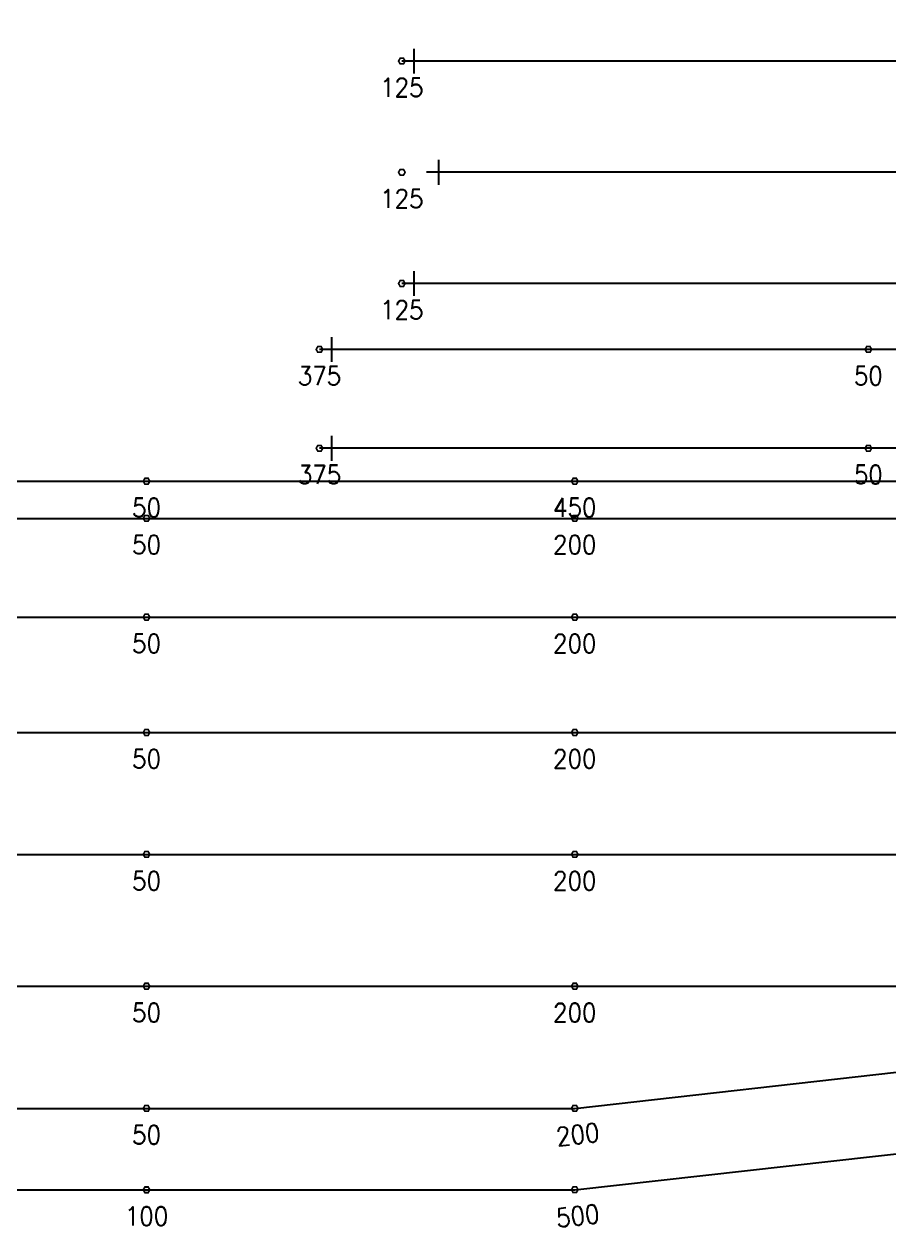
# Model space of a CAD drawing. Header units: millimetres. Extents: x 131629 to 589785, y -24154 to 45581.
# Drawn here: x 427563 to 438065, y 8698 to 23299 of the extents above; entities that cross this region are included whole.
import ezdxf
from ezdxf.enums import TextEntityAlignment as Align

# ---------------------------------------------------------------- set-up
doc = ezdxf.new("R2010")
doc.units = ezdxf.units.MM
doc.layers.get('0').update_dxf_attribs({"lineweight": 20})
doc.layers.add('ARES_TAG', color=3, linetype='Continuous')
doc.layers.add('NDC_S_TENDON', color=10, linetype='Continuous')
doc.layers.add('Current_plane_Column', color=7, linetype='Continuous', true_color=0x4b00ff)
for name, color, linetype, lineweight in [('NDC_S-TENDON', 6, 'Continuous', 35), ('NDC_S_ANNO', 7, 'Continuous', 20), ('NDC_S_SYMBOL', 1, 'Continuous', 15)]:
    doc.layers.add(name, color=color, linetype=linetype, lineweight=lineweight)
doc.styles.add('ARES_ROMANS_0.36', font='romans.shx', dxfattribs={"width": 0.36, "bigfont": 'vns.shx'})
doc.styles.get("Standard").update_dxf_attribs({"font": 'arial.ttf'})

# ---------------------------------------------------------------- blocks, each defined once
blk = doc.blocks.new('*U642')
at = {"layer": 'NDC_S_TENDON'}
blk.add_line((5123, 0), (56672, 0), dxfattribs=at)
at = {"layer": 'ARES_TAG', "style": 'ARES_ROMANS_0.36', "width": 0.36}
blk.add_attdef('S3', text='', height=375, dxfattribs=at).set_placement((-10456, 0), align=Align.MIDDLE_CENTER)
blk = doc.blocks.new('*U626')
at = {"layer": 'NDC_S_TENDON'}
blk.add_line((5123, 0), (56672, 0), dxfattribs=at)
at = {"layer": 'ARES_TAG', "style": 'ARES_ROMANS_0.36', "width": 0.36}
blk.add_attdef('S3', text='', height=375, dxfattribs=at).set_placement((-9538, 0), align=Align.MIDDLE_CENTER)
blk = doc.blocks.new('*U615')
at = {"layer": 'NDC_S_SYMBOL', "color": 3}
blk.add_line((-7068, 0), (-5568, 0), dxfattribs=at)
blk.add_circle((-7518, 0), 450, dxfattribs=at)
at = {"layer": 'NDC_S_TENDON'}
for p, q in [((7792, -150), (7792, 150)), ((-3388, 0), (-500, 0)), ((-500, 0), (5123, 0)), ((5123, 0), (6942, 0)), ((6942, 0), (7942, 0))]:
    blk.add_line(p, q, dxfattribs=at)
blk.add_lwpolyline([(-3908, 0), (-4388, 150), (-4388, -150), (-3908, 0), (-3388, 0)], dxfattribs=at)
at = {"layer": 'ARES_TAG', "style": 'ARES_ROMANS_0.36', "width": 0.36}
blk.add_attdef('S3', text='', height=375, dxfattribs=at).set_placement((-7518, 0), align=Align.MIDDLE_CENTER)
blk = doc.blocks.new('*U616')
at = {"layer": 'NDC_S_SYMBOL', "color": 3}
blk.add_line((-7068, 0), (-5568, 0), dxfattribs=at)
blk.add_circle((-7518, 0), 450, dxfattribs=at)
at = {"layer": 'NDC_S_TENDON'}
for p, q in [((7492, -150), (7492, 150)), ((-3388, 0), (-500, 0)), ((-500, 0), (5123, 0)), ((5123, 0), (6642, 0)), ((6642, 0), (7642, 0))]:
    blk.add_line(p, q, dxfattribs=at)
blk.add_lwpolyline([(-3908, 0), (-4388, 150), (-4388, -150), (-3908, 0), (-3388, 0)], dxfattribs=at)
at = {"layer": 'ARES_TAG', "style": 'ARES_ROMANS_0.36', "width": 0.36}
blk.add_attdef('S3', text='', height=375, dxfattribs=at).set_placement((-7518, 0), align=Align.MIDDLE_CENTER)
blk = doc.blocks.new('*U617')
at = {"layer": 'NDC_S_SYMBOL', "color": 3}
blk.add_line((-7068, 0), (-5568, 0), dxfattribs=at)
blk.add_circle((-7518, 0), 450, dxfattribs=at)
at = {"layer": 'NDC_S_TENDON'}
for p, q in [((8792, -150), (8792, 150)), ((-3388, 0), (-500, 0)), ((-500, 0), (5123, 0)), ((5123, 0), (7942, 0)), ((7942, 0), (8942, 0))]:
    blk.add_line(p, q, dxfattribs=at)
blk.add_lwpolyline([(-3908, 0), (-4388, 150), (-4388, -150), (-3908, 0), (-3388, 0)], dxfattribs=at)
at = {"layer": 'ARES_TAG', "style": 'ARES_ROMANS_0.36', "width": 0.36}
blk.add_attdef('S3', text='', height=375, dxfattribs=at).set_placement((-7518, 0), align=Align.MIDDLE_CENTER)
blk = doc.blocks.new('*U610')
at = {"layer": 'NDC_S_SYMBOL', "color": 3}
blk.add_line((-7068, 0), (-5568, 0), dxfattribs=at)
blk.add_circle((-7518, 0), 450, dxfattribs=at)
at = {"layer": 'NDC_S_TENDON'}
for p, q in [((7792, -150), (7792, 150)), ((-3388, 0), (-500, 0)), ((-500, 0), (5123, 0)), ((5123, 0), (6942, 0)), ((6942, 0), (7942, 0))]:
    blk.add_line(p, q, dxfattribs=at)
blk.add_lwpolyline([(-3908, 0), (-4388, 150), (-4388, -150), (-3908, 0), (-3388, 0)], dxfattribs=at)
at = {"layer": 'ARES_TAG', "style": 'ARES_ROMANS_0.36', "width": 0.36}
blk.add_attdef('S3', text='', height=375, dxfattribs=at).set_placement((-7518, 0), align=Align.MIDDLE_CENTER)
blk = doc.blocks.new('*U612')
at = {"layer": 'NDC_S_SYMBOL', "color": 3}
blk.add_line((-7068, 0), (-5568, 0), dxfattribs=at)
blk.add_circle((-7518, 0), 450, dxfattribs=at)
at = {"layer": 'NDC_S_TENDON'}
for p, q in [((8792, -150), (8792, 150)), ((-3388, 0), (-500, 0)), ((-500, 0), (5123, 0)), ((5123, 0), (7942, 0)), ((7942, 0), (8942, 0))]:
    blk.add_line(p, q, dxfattribs=at)
blk.add_lwpolyline([(-3908, 0), (-4388, 150), (-4388, -150), (-3908, 0), (-3388, 0)], dxfattribs=at)
at = {"layer": 'ARES_TAG', "style": 'ARES_ROMANS_0.36', "width": 0.36}
blk.add_attdef('S3', text='', height=375, dxfattribs=at).set_placement((-7518, 0), align=Align.MIDDLE_CENTER)
blk = doc.blocks.new('*U623')
at = {"layer": 'NDC_S_TENDON'}
blk.add_line((5123, 0), (56672, 0), dxfattribs=at)
at = {"layer": 'ARES_TAG', "style": 'ARES_ROMANS_0.36', "width": 0.36}
blk.add_attdef('S3', text='', height=375, dxfattribs=at).set_placement((-10719, 0), align=Align.MIDDLE_CENTER)
blk = doc.blocks.new('*U621')
at = {"layer": 'NDC_S_TENDON'}
for p, q in [((-16450, 0), (25150, 0)), ((25150, 0), (34386, -1037))]:
    blk.add_line(p, q, dxfattribs=at)
at = {"layer": 'ARES_TAG', "style": 'ARES_ROMANS_0.36', "width": 0.36}
blk.add_attdef('S3', text='', height=375, rotation=6.4084, dxfattribs=at).set_placement((-31810, -1725), align=Align.MIDDLE_CENTER)
blk = doc.blocks.new('*U622')
at = {"layer": 'NDC_S_TENDON'}
for p, q in [((-16450, 0), (25150, 0)), ((25150, 0), (34386, -1037))]:
    blk.add_line(p, q, dxfattribs=at)
at = {"layer": 'ARES_TAG', "style": 'ARES_ROMANS_0.36', "width": 0.36}
blk.add_attdef('S3', text='', height=375, rotation=5.4684, dxfattribs=at).set_placement((-31836, -1473), align=Align.MIDDLE_CENTER)
blk = doc.blocks.new('TDX')
at = {"layer": 'NDC_S-TENDON', "linetype": 'Continuous'}
for points, elevation in [([(49590, 13350, 20, 20, 0), (49570, 13385, 20, 20, 0), (49530, 13385, 20, 20, 0), (49510, 13350, 20, 20, 0), (49530, 13315, 20, 20, 0), (49570, 13315, 20, 20, 0)], 2875), ([(49590, 13350, 20, 20, 0), (49570, 13385, 20, 20, 0), (49530, 13385, 20, 20, 0), (49510, 13350, 20, 20, 0), (49530, 13315, 20, 20, 0), (49570, 13315, 20, 20, 0)], 2875), ([(49590, 13349, 20, 20, 0), (49570, 13383, 20, 20, 0), (49530, 13383, 20, 20, 0), (49510, 13349, 20, 20, 0), (49530, 13314, 20, 20, 0), (49570, 13314, 20, 20, 0)], 2300), ([(49590, 13349, 20, 20, 0), (49570, 13383, 20, 20, 0), (49530, 13383, 20, 20, 0), (49510, 13349, 20, 20, 0), (49530, 13314, 20, 20, 0), (49570, 13314, 20, 20, 0)], 2300), ([(49590, 12000, 20, 20, 0), (49570, 12035, 20, 20, 0), (49530, 12035, 20, 20, 0), (49510, 12000, 20, 20, 0), (49530, 11965, 20, 20, 0), (49570, 11965, 20, 20, 0)], 2875), ([(49590, 12000, 20, 20, 0), (49570, 12035, 20, 20, 0), (49530, 12035, 20, 20, 0), (49510, 12000, 20, 20, 0), (49530, 11965, 20, 20, 0), (49570, 11965, 20, 20, 0)], 2875), ([(49590, 11999, 20, 20, 0), (49570, 12034, 20, 20, 0), (49530, 12034, 20, 20, 0), (49510, 11999, 20, 20, 0), (49530, 11964, 20, 20, 0), (49570, 11964, 20, 20, 0)], 2300), ([(49590, 11999, 20, 20, 0), (49570, 12034, 20, 20, 0), (49530, 12034, 20, 20, 0), (49510, 11999, 20, 20, 0), (49530, 11964, 20, 20, 0), (49570, 11964, 20, 20, 0)], 2300), ([(49590, 10650, 20, 20, 0), (49570, 10685, 20, 20, 0), (49530, 10685, 20, 20, 0), (49510, 10650, 20, 20, 0), (49530, 10615, 20, 20, 0), (49570, 10615, 20, 20, 0)], 2875), ([(49590, 10650, 20, 20, 0), (49570, 10685, 20, 20, 0), (49530, 10685, 20, 20, 0), (49510, 10650, 20, 20, 0), (49530, 10615, 20, 20, 0), (49570, 10615, 20, 20, 0)], 2875), ([(49590, 10649, 20, 20, 0), (49570, 10684, 20, 20, 0), (49530, 10684, 20, 20, 0), (49510, 10649, 20, 20, 0), (49530, 10614, 20, 20, 0), (49570, 10614, 20, 20, 0)], 2300), ([(49590, 10649, 20, 20, 0), (49570, 10684, 20, 20, 0), (49530, 10684, 20, 20, 0), (49510, 10649, 20, 20, 0), (49530, 10614, 20, 20, 0), (49570, 10614, 20, 20, 0)], 2300), ([(48590, 9850, 20, 20, 0), (48570, 9885, 20, 20, 0), (48530, 9885, 20, 20, 0), (48510, 9850, 20, 20, 0), (48530, 9815, 20, 20, 0), (48570, 9815, 20, 20, 0)], 2875), ([(48590, 9850, 20, 20, 0), (48570, 9885, 20, 20, 0), (48530, 9885, 20, 20, 0), (48510, 9850, 20, 20, 0), (48530, 9815, 20, 20, 0), (48570, 9815, 20, 20, 0)], 2875), ([(48590, 9849, 20, 20, 0), (48570, 9884, 20, 20, 0), (48530, 9884, 20, 20, 0), (48510, 9849, 20, 20, 0), (48530, 9814, 20, 20, 0), (48570, 9814, 20, 20, 0)], 2300), ([(48590, 9849, 20, 20, 0), (48570, 9884, 20, 20, 0), (48530, 9884, 20, 20, 0), (48510, 9849, 20, 20, 0), (48530, 9814, 20, 20, 0), (48570, 9814, 20, 20, 0)], 2300), ([(55255, 9850, 20, 20, 0), (55235, 9885, 20, 20, 0), (55195, 9885, 20, 20, 0), (55175, 9850, 20, 20, 0), (55195, 9815, 20, 20, 0), (55235, 9815, 20, 20, 0)], 2550), ([(55255, 9850, 20, 20, 0), (55235, 9885, 20, 20, 0), (55195, 9885, 20, 20, 0), (55175, 9850, 20, 20, 0), (55195, 9815, 20, 20, 0), (55235, 9815, 20, 20, 0)], 2550), ([(55255, 9849, 20, 20, 0), (55235, 9884, 20, 20, 0), (55195, 9884, 20, 20, 0), (55175, 9849, 20, 20, 0), (55195, 9814, 20, 20, 0), (55235, 9814, 20, 20, 0)], 1975), ([(55255, 9849, 20, 20, 0), (55235, 9884, 20, 20, 0), (55195, 9884, 20, 20, 0), (55175, 9849, 20, 20, 0), (55195, 9814, 20, 20, 0), (55235, 9814, 20, 20, 0)], 1975), ([(48590, 8650, 20, 20, 0), (48570, 8685, 20, 20, 0), (48530, 8685, 20, 20, 0), (48510, 8650, 20, 20, 0), (48530, 8615, 20, 20, 0), (48570, 8615, 20, 20, 0)], 2875), ([(48590, 8650, 20, 20, 0), (48570, 8685, 20, 20, 0), (48530, 8685, 20, 20, 0), (48510, 8650, 20, 20, 0), (48530, 8615, 20, 20, 0), (48570, 8615, 20, 20, 0)], 2875), ([(48590, 8649, 20, 20, 0), (48570, 8684, 20, 20, 0), (48530, 8684, 20, 20, 0), (48510, 8649, 20, 20, 0), (48530, 8614, 20, 20, 0), (48570, 8614, 20, 20, 0)], 2300), ([(48590, 8649, 20, 20, 0), (48570, 8684, 20, 20, 0), (48530, 8684, 20, 20, 0), (48510, 8649, 20, 20, 0), (48530, 8614, 20, 20, 0), (48570, 8614, 20, 20, 0)], 2300), ([(55255, 8650, 20, 20, 0), (55235, 8685, 20, 20, 0), (55195, 8685, 20, 20, 0), (55175, 8650, 20, 20, 0), (55195, 8615, 20, 20, 0), (55235, 8615, 20, 20, 0)], 2550), ([(55255, 8650, 20, 20, 0), (55235, 8685, 20, 20, 0), (55195, 8685, 20, 20, 0), (55175, 8650, 20, 20, 0), (55195, 8615, 20, 20, 0), (55235, 8615, 20, 20, 0)], 2550), ([(55255, 8649, 20, 20, 0), (55235, 8684, 20, 20, 0), (55195, 8684, 20, 20, 0), (55175, 8649, 20, 20, 0), (55195, 8614, 20, 20, 0), (55235, 8614, 20, 20, 0)], 1975), ([(55255, 8649, 20, 20, 0), (55235, 8684, 20, 20, 0), (55195, 8684, 20, 20, 0), (55175, 8649, 20, 20, 0), (55195, 8614, 20, 20, 0), (55235, 8614, 20, 20, 0)], 1975), ([(46490, 8250, 20, 20, 0), (46470, 8285, 20, 20, 0), (46430, 8285, 20, 20, 0), (46410, 8250, 20, 20, 0), (46430, 8215, 20, 20, 0), (46470, 8215, 20, 20, 0)], 2550), ([(46490, 8250, 20, 20, 0), (46470, 8285, 20, 20, 0), (46430, 8285, 20, 20, 0), (46410, 8250, 20, 20, 0), (46430, 8215, 20, 20, 0), (46470, 8215, 20, 20, 0)], 2550), ([(46490, 8249, 20, 20, 0), (46470, 8284, 20, 20, 0), (46430, 8284, 20, 20, 0), (46410, 8249, 20, 20, 0), (46430, 8214, 20, 20, 0), (46470, 8214, 20, 20, 0)], 1975), ([(46490, 8249, 20, 20, 0), (46470, 8284, 20, 20, 0), (46430, 8284, 20, 20, 0), (46410, 8249, 20, 20, 0), (46430, 8214, 20, 20, 0), (46470, 8214, 20, 20, 0)], 1975), ([(51690, 8250, 20, 20, 0), (51670, 8285, 20, 20, 0), (51630, 8285, 20, 20, 0), (51610, 8250, 20, 20, 0), (51630, 8215, 20, 20, 0), (51670, 8215, 20, 20, 0)], 2950), ([(51690, 8250, 20, 20, 0), (51670, 8285, 20, 20, 0), (51630, 8285, 20, 20, 0), (51610, 8250, 20, 20, 0), (51630, 8215, 20, 20, 0), (51670, 8215, 20, 20, 0)], 2950), ([(51690, 8250, 20, 20, 0), (51670, 8285, 20, 20, 0), (51630, 8285, 20, 20, 0), (51610, 8250, 20, 20, 0), (51630, 8215, 20, 20, 0), (51670, 8215, 20, 20, 0)], 2950), ([(51690, 8250, 20, 20, 0), (51670, 8285, 20, 20, 0), (51630, 8285, 20, 20, 0), (51610, 8250, 20, 20, 0), (51630, 8215, 20, 20, 0), (51670, 8215, 20, 20, 0)], 2950), ([(51690, 8249, 20, 20, 0), (51670, 8284, 20, 20, 0), (51630, 8284, 20, 20, 0), (51610, 8249, 20, 20, 0), (51630, 8214, 20, 20, 0), (51670, 8214, 20, 20, 0)], 2375), ([(51690, 8249, 20, 20, 0), (51670, 8284, 20, 20, 0), (51630, 8284, 20, 20, 0), (51610, 8249, 20, 20, 0), (51630, 8214, 20, 20, 0), (51670, 8214, 20, 20, 0)], 2375), ([(51690, 8249, 20, 20, 0), (51670, 8284, 20, 20, 0), (51630, 8284, 20, 20, 0), (51610, 8249, 20, 20, 0), (51630, 8214, 20, 20, 0), (51670, 8214, 20, 20, 0)], 2375), ([(51690, 8249, 20, 20, 0), (51670, 8284, 20, 20, 0), (51630, 8284, 20, 20, 0), (51610, 8249, 20, 20, 0), (51630, 8214, 20, 20, 0), (51670, 8214, 20, 20, 0)], 2375), ([(46490, 7800, 20, 20, 0), (46470, 7834, 20, 20, 0), (46430, 7834, 20, 20, 0), (46410, 7800, 20, 20, 0), (46430, 7765, 20, 20, 0), (46470, 7765, 20, 20, 0)], 2800), ([(46490, 7800, 20, 20, 0), (46470, 7834, 20, 20, 0), (46430, 7834, 20, 20, 0), (46410, 7800, 20, 20, 0), (46430, 7765, 20, 20, 0), (46470, 7765, 20, 20, 0)], 2800), ([(46490, 7799, 20, 20, 0), (46470, 7833, 20, 20, 0), (46430, 7833, 20, 20, 0), (46410, 7799, 20, 20, 0), (46430, 7764, 20, 20, 0), (46470, 7764, 20, 20, 0)], 2225), ([(46490, 7799, 20, 20, 0), (46470, 7833, 20, 20, 0), (46430, 7833, 20, 20, 0), (46410, 7799, 20, 20, 0), (46430, 7764, 20, 20, 0), (46470, 7764, 20, 20, 0)], 2225), ([(51690, 7800, 20, 20, 0), (51670, 7834, 20, 20, 0), (51630, 7834, 20, 20, 0), (51610, 7800, 20, 20, 0), (51630, 7765, 20, 20, 0), (51670, 7765, 20, 20, 0)], 2950), ([(51690, 7800, 20, 20, 0), (51670, 7834, 20, 20, 0), (51630, 7834, 20, 20, 0), (51610, 7800, 20, 20, 0), (51630, 7765, 20, 20, 0), (51670, 7765, 20, 20, 0)], 2950), ([(51690, 7800, 20, 20, 0), (51670, 7834, 20, 20, 0), (51630, 7834, 20, 20, 0), (51610, 7800, 20, 20, 0), (51630, 7765, 20, 20, 0), (51670, 7765, 20, 20, 0)], 2950), ([(51690, 7800, 20, 20, 0), (51670, 7834, 20, 20, 0), (51630, 7834, 20, 20, 0), (51610, 7800, 20, 20, 0), (51630, 7765, 20, 20, 0), (51670, 7765, 20, 20, 0)], 2950), ([(51690, 7799, 20, 20, 0), (51670, 7833, 20, 20, 0), (51630, 7833, 20, 20, 0), (51610, 7799, 20, 20, 0), (51630, 7764, 20, 20, 0), (51670, 7764, 20, 20, 0)], 2375), ([(51690, 7799, 20, 20, 0), (51670, 7833, 20, 20, 0), (51630, 7833, 20, 20, 0), (51610, 7799, 20, 20, 0), (51630, 7764, 20, 20, 0), (51670, 7764, 20, 20, 0)], 2375), ([(51690, 7799, 20, 20, 0), (51670, 7833, 20, 20, 0), (51630, 7833, 20, 20, 0), (51610, 7799, 20, 20, 0), (51630, 7764, 20, 20, 0), (51670, 7764, 20, 20, 0)], 2375), ([(51690, 7799, 20, 20, 0), (51670, 7833, 20, 20, 0), (51630, 7833, 20, 20, 0), (51610, 7799, 20, 20, 0), (51630, 7764, 20, 20, 0), (51670, 7764, 20, 20, 0)], 2375), ([(46490, 6600, 20, 20, 0), (46470, 6635, 20, 20, 0), (46430, 6635, 20, 20, 0), (46410, 6600, 20, 20, 0), (46430, 6565, 20, 20, 0), (46470, 6565, 20, 20, 0)], 2800), ([(46490, 6600, 20, 20, 0), (46470, 6635, 20, 20, 0), (46430, 6635, 20, 20, 0), (46410, 6600, 20, 20, 0), (46430, 6565, 20, 20, 0), (46470, 6565, 20, 20, 0)], 2800), ([(46490, 6599, 20, 20, 0), (46470, 6634, 20, 20, 0), (46430, 6634, 20, 20, 0), (46410, 6599, 20, 20, 0), (46430, 6564, 20, 20, 0), (46470, 6564, 20, 20, 0)], 2225), ([(46490, 6599, 20, 20, 0), (46470, 6634, 20, 20, 0), (46430, 6634, 20, 20, 0), (46410, 6599, 20, 20, 0), (46430, 6564, 20, 20, 0), (46470, 6564, 20, 20, 0)], 2225), ([(51690, 6600, 20, 20, 0), (51670, 6635, 20, 20, 0), (51630, 6635, 20, 20, 0), (51610, 6600, 20, 20, 0), (51630, 6565, 20, 20, 0), (51670, 6565, 20, 20, 0)], 2950), ([(51690, 6600, 20, 20, 0), (51670, 6635, 20, 20, 0), (51630, 6635, 20, 20, 0), (51610, 6600, 20, 20, 0), (51630, 6565, 20, 20, 0), (51670, 6565, 20, 20, 0)], 2950), ([(51690, 6600, 20, 20, 0), (51670, 6635, 20, 20, 0), (51630, 6635, 20, 20, 0), (51610, 6600, 20, 20, 0), (51630, 6565, 20, 20, 0), (51670, 6565, 20, 20, 0)], 2950), ([(51690, 6600, 20, 20, 0), (51670, 6635, 20, 20, 0), (51630, 6635, 20, 20, 0), (51610, 6600, 20, 20, 0), (51630, 6565, 20, 20, 0), (51670, 6565, 20, 20, 0)], 2950), ([(51690, 6599, 20, 20, 0), (51670, 6634, 20, 20, 0), (51630, 6634, 20, 20, 0), (51610, 6599, 20, 20, 0), (51630, 6564, 20, 20, 0), (51670, 6564, 20, 20, 0)], 2375), ([(51690, 6599, 20, 20, 0), (51670, 6634, 20, 20, 0), (51630, 6634, 20, 20, 0), (51610, 6599, 20, 20, 0), (51630, 6564, 20, 20, 0), (51670, 6564, 20, 20, 0)], 2375), ([(51690, 6599, 20, 20, 0), (51670, 6634, 20, 20, 0), (51630, 6634, 20, 20, 0), (51610, 6599, 20, 20, 0), (51630, 6564, 20, 20, 0), (51670, 6564, 20, 20, 0)], 2375), ([(51690, 6599, 20, 20, 0), (51670, 6634, 20, 20, 0), (51630, 6634, 20, 20, 0), (51610, 6599, 20, 20, 0), (51630, 6564, 20, 20, 0), (51670, 6564, 20, 20, 0)], 2375), ([(46490, 5200, 20, 20, 0), (46470, 5235, 20, 20, 0), (46430, 5235, 20, 20, 0), (46410, 5200, 20, 20, 0), (46430, 5165, 20, 20, 0), (46470, 5165, 20, 20, 0)], 2800), ([(46490, 5200, 20, 20, 0), (46470, 5235, 20, 20, 0), (46430, 5235, 20, 20, 0), (46410, 5200, 20, 20, 0), (46430, 5165, 20, 20, 0), (46470, 5165, 20, 20, 0)], 2800), ([(46490, 5199, 20, 20, 0), (46470, 5234, 20, 20, 0), (46430, 5234, 20, 20, 0), (46410, 5199, 20, 20, 0), (46430, 5164, 20, 20, 0), (46470, 5164, 20, 20, 0)], 2225), ([(46490, 5199, 20, 20, 0), (46470, 5234, 20, 20, 0), (46430, 5234, 20, 20, 0), (46410, 5199, 20, 20, 0), (46430, 5164, 20, 20, 0), (46470, 5164, 20, 20, 0)], 2225), ([(51690, 5200, 20, 20, 0), (51670, 5235, 20, 20, 0), (51630, 5235, 20, 20, 0), (51610, 5200, 20, 20, 0), (51630, 5165, 20, 20, 0), (51670, 5165, 20, 20, 0)], 2950), ([(51690, 5200, 20, 20, 0), (51670, 5235, 20, 20, 0), (51630, 5235, 20, 20, 0), (51610, 5200, 20, 20, 0), (51630, 5165, 20, 20, 0), (51670, 5165, 20, 20, 0)], 2950), ([(51690, 5200, 20, 20, 0), (51670, 5235, 20, 20, 0), (51630, 5235, 20, 20, 0), (51610, 5200, 20, 20, 0), (51630, 5165, 20, 20, 0), (51670, 5165, 20, 20, 0)], 2950), ([(51690, 5200, 20, 20, 0), (51670, 5235, 20, 20, 0), (51630, 5235, 20, 20, 0), (51610, 5200, 20, 20, 0), (51630, 5165, 20, 20, 0), (51670, 5165, 20, 20, 0)], 2950), ([(51690, 5199, 20, 20, 0), (51670, 5234, 20, 20, 0), (51630, 5234, 20, 20, 0), (51610, 5199, 20, 20, 0), (51630, 5164, 20, 20, 0), (51670, 5164, 20, 20, 0)], 2375), ([(51690, 5199, 20, 20, 0), (51670, 5234, 20, 20, 0), (51630, 5234, 20, 20, 0), (51610, 5199, 20, 20, 0), (51630, 5164, 20, 20, 0), (51670, 5164, 20, 20, 0)], 2375), ([(51690, 5199, 20, 20, 0), (51670, 5234, 20, 20, 0), (51630, 5234, 20, 20, 0), (51610, 5199, 20, 20, 0), (51630, 5164, 20, 20, 0), (51670, 5164, 20, 20, 0)], 2375), ([(51690, 5199, 20, 20, 0), (51670, 5234, 20, 20, 0), (51630, 5234, 20, 20, 0), (51610, 5199, 20, 20, 0), (51630, 5164, 20, 20, 0), (51670, 5164, 20, 20, 0)], 2375), ([(46490, 3720, 20, 20, 0), (46470, 3755, 20, 20, 0), (46430, 3755, 20, 20, 0), (46410, 3720, 20, 20, 0), (46430, 3685, 20, 20, 0), (46470, 3685, 20, 20, 0)], 2800), ([(46490, 3720, 20, 20, 0), (46470, 3755, 20, 20, 0), (46430, 3755, 20, 20, 0), (46410, 3720, 20, 20, 0), (46430, 3685, 20, 20, 0), (46470, 3685, 20, 20, 0)], 2800), ([(46490, 3719, 20, 20, 0), (46470, 3754, 20, 20, 0), (46430, 3754, 20, 20, 0), (46410, 3719, 20, 20, 0), (46430, 3684, 20, 20, 0), (46470, 3684, 20, 20, 0)], 2225), ([(46490, 3719, 20, 20, 0), (46470, 3754, 20, 20, 0), (46430, 3754, 20, 20, 0), (46410, 3719, 20, 20, 0), (46430, 3684, 20, 20, 0), (46470, 3684, 20, 20, 0)], 2225), ([(51690, 3720, 20, 20, 0), (51670, 3755, 20, 20, 0), (51630, 3755, 20, 20, 0), (51610, 3720, 20, 20, 0), (51630, 3685, 20, 20, 0), (51670, 3685, 20, 20, 0)], 2950), ([(51690, 3720, 20, 20, 0), (51670, 3755, 20, 20, 0), (51630, 3755, 20, 20, 0), (51610, 3720, 20, 20, 0), (51630, 3685, 20, 20, 0), (51670, 3685, 20, 20, 0)], 2950), ([(51690, 3720, 20, 20, 0), (51670, 3755, 20, 20, 0), (51630, 3755, 20, 20, 0), (51610, 3720, 20, 20, 0), (51630, 3685, 20, 20, 0), (51670, 3685, 20, 20, 0)], 2950), ([(51690, 3720, 20, 20, 0), (51670, 3755, 20, 20, 0), (51630, 3755, 20, 20, 0), (51610, 3720, 20, 20, 0), (51630, 3685, 20, 20, 0), (51670, 3685, 20, 20, 0)], 2950), ([(51690, 3719, 20, 20, 0), (51670, 3754, 20, 20, 0), (51630, 3754, 20, 20, 0), (51610, 3719, 20, 20, 0), (51630, 3684, 20, 20, 0), (51670, 3684, 20, 20, 0)], 2375), ([(51690, 3719, 20, 20, 0), (51670, 3754, 20, 20, 0), (51630, 3754, 20, 20, 0), (51610, 3719, 20, 20, 0), (51630, 3684, 20, 20, 0), (51670, 3684, 20, 20, 0)], 2375), ([(51690, 3719, 20, 20, 0), (51670, 3754, 20, 20, 0), (51630, 3754, 20, 20, 0), (51610, 3719, 20, 20, 0), (51630, 3684, 20, 20, 0), (51670, 3684, 20, 20, 0)], 2375), ([(51690, 3719, 20, 20, 0), (51670, 3754, 20, 20, 0), (51630, 3754, 20, 20, 0), (51610, 3719, 20, 20, 0), (51630, 3684, 20, 20, 0), (51670, 3684, 20, 20, 0)], 2375), ([(46490, 2120, 20, 20, 0), (46470, 2155, 20, 20, 0), (46430, 2155, 20, 20, 0), (46410, 2120, 20, 20, 0), (46430, 2085, 20, 20, 0), (46470, 2085, 20, 20, 0)], 2800), ([(46490, 2120, 20, 20, 0), (46470, 2155, 20, 20, 0), (46430, 2155, 20, 20, 0), (46410, 2120, 20, 20, 0), (46430, 2085, 20, 20, 0), (46470, 2085, 20, 20, 0)], 2800), ([(46490, 2119, 20, 20, 0), (46470, 2154, 20, 20, 0), (46430, 2154, 20, 20, 0), (46410, 2119, 20, 20, 0), (46430, 2084, 20, 20, 0), (46470, 2084, 20, 20, 0)], 2225), ([(46490, 2119, 20, 20, 0), (46470, 2154, 20, 20, 0), (46430, 2154, 20, 20, 0), (46410, 2119, 20, 20, 0), (46430, 2084, 20, 20, 0), (46470, 2084, 20, 20, 0)], 2225), ([(51690, 2120, 20, 20, 0), (51670, 2155, 20, 20, 0), (51630, 2155, 20, 20, 0), (51610, 2120, 20, 20, 0), (51630, 2085, 20, 20, 0), (51670, 2085, 20, 20, 0)], 2950), ([(51690, 2120, 20, 20, 0), (51670, 2155, 20, 20, 0), (51630, 2155, 20, 20, 0), (51610, 2120, 20, 20, 0), (51630, 2085, 20, 20, 0), (51670, 2085, 20, 20, 0)], 2950), ([(51690, 2120, 20, 20, 0), (51670, 2155, 20, 20, 0), (51630, 2155, 20, 20, 0), (51610, 2120, 20, 20, 0), (51630, 2085, 20, 20, 0), (51670, 2085, 20, 20, 0)], 2950), ([(51690, 2120, 20, 20, 0), (51670, 2155, 20, 20, 0), (51630, 2155, 20, 20, 0), (51610, 2120, 20, 20, 0), (51630, 2085, 20, 20, 0), (51670, 2085, 20, 20, 0)], 2950), ([(51690, 2119, 20, 20, 0), (51670, 2154, 20, 20, 0), (51630, 2154, 20, 20, 0), (51610, 2119, 20, 20, 0), (51630, 2084, 20, 20, 0), (51670, 2084, 20, 20, 0)], 2375), ([(51690, 2119, 20, 20, 0), (51670, 2154, 20, 20, 0), (51630, 2154, 20, 20, 0), (51610, 2119, 20, 20, 0), (51630, 2084, 20, 20, 0), (51670, 2084, 20, 20, 0)], 2375), ([(51690, 2119, 20, 20, 0), (51670, 2154, 20, 20, 0), (51630, 2154, 20, 20, 0), (51610, 2119, 20, 20, 0), (51630, 2084, 20, 20, 0), (51670, 2084, 20, 20, 0)], 2375), ([(51690, 2119, 20, 20, 0), (51670, 2154, 20, 20, 0), (51630, 2154, 20, 20, 0), (51610, 2119, 20, 20, 0), (51630, 2084, 20, 20, 0), (51670, 2084, 20, 20, 0)], 2375), ([(46490, 637, 20, 20, 0), (46470, 671, 20, 20, 0), (46430, 671, 20, 20, 0), (46410, 637, 20, 20, 0), (46430, 602, 20, 20, 0), (46470, 602, 20, 20, 0)], 2800), ([(46490, 637, 20, 20, 0), (46470, 671, 20, 20, 0), (46430, 671, 20, 20, 0), (46410, 637, 20, 20, 0), (46430, 602, 20, 20, 0), (46470, 602, 20, 20, 0)], 2800), ([(46490, 635, 20, 20, 0), (46470, 670, 20, 20, 0), (46430, 670, 20, 20, 0), (46410, 635, 20, 20, 0), (46430, 601, 20, 20, 0), (46470, 601, 20, 20, 0)], 2225), ([(46490, 635, 20, 20, 0), (46470, 670, 20, 20, 0), (46430, 670, 20, 20, 0), (46410, 635, 20, 20, 0), (46430, 601, 20, 20, 0), (46470, 601, 20, 20, 0)], 2225), ([(51690, 638, 20, 20, 0), (51670, 673, 20, 20, 0), (51630, 673, 20, 20, 0), (51610, 638, 20, 20, 0), (51630, 603, 20, 20, 0), (51670, 603, 20, 20, 0)], 2950), ([(51690, 638, 20, 20, 0), (51670, 673, 20, 20, 0), (51630, 673, 20, 20, 0), (51610, 638, 20, 20, 0), (51630, 603, 20, 20, 0), (51670, 603, 20, 20, 0)], 2950), ([(51690, 638, 20, 20, 0), (51670, 673, 20, 20, 0), (51630, 673, 20, 20, 0), (51610, 638, 20, 20, 0), (51630, 603, 20, 20, 0), (51670, 603, 20, 20, 0)], 2950), ([(51690, 638, 20, 20, 0), (51670, 673, 20, 20, 0), (51630, 673, 20, 20, 0), (51610, 638, 20, 20, 0), (51630, 603, 20, 20, 0), (51670, 603, 20, 20, 0)], 2950), ([(51690, 637, 20, 20, 0), (51670, 672, 20, 20, 0), (51630, 672, 20, 20, 0), (51610, 637, 20, 20, 0), (51630, 602, 20, 20, 0), (51670, 602, 20, 20, 0)], 2375), ([(51690, 637, 20, 20, 0), (51670, 672, 20, 20, 0), (51630, 672, 20, 20, 0), (51610, 637, 20, 20, 0), (51630, 602, 20, 20, 0), (51670, 602, 20, 20, 0)], 2375), ([(51690, 637, 20, 20, 0), (51670, 672, 20, 20, 0), (51630, 672, 20, 20, 0), (51610, 637, 20, 20, 0), (51630, 602, 20, 20, 0), (51670, 602, 20, 20, 0)], 2375), ([(51690, 637, 20, 20, 0), (51670, 672, 20, 20, 0), (51630, 672, 20, 20, 0), (51610, 637, 20, 20, 0), (51630, 602, 20, 20, 0), (51670, 602, 20, 20, 0)], 2375), ([(46490, -351, 20, 20, 0), (46470, -317, 20, 20, 0), (46430, -317, 20, 20, 0), (46410, -351, 20, 20, 0), (46430, -386, 20, 20, 0), (46470, -386, 20, 20, 0)], 2500), ([(46490, -351, 20, 20, 0), (46470, -317, 20, 20, 0), (46430, -317, 20, 20, 0), (46410, -351, 20, 20, 0), (46430, -386, 20, 20, 0), (46470, -386, 20, 20, 0)], 2500), ([(46490, -353, 20, 20, 0), (46470, -318, 20, 20, 0), (46430, -318, 20, 20, 0), (46410, -353, 20, 20, 0), (46430, -387, 20, 20, 0), (46470, -387, 20, 20, 0)], 1925), ([(46490, -353, 20, 20, 0), (46470, -318, 20, 20, 0), (46430, -318, 20, 20, 0), (46410, -353, 20, 20, 0), (46430, -387, 20, 20, 0), (46470, -387, 20, 20, 0)], 1925), ([(51690, -350, 20, 20, 0), (51670, -315, 20, 20, 0), (51630, -315, 20, 20, 0), (51610, -350, 20, 20, 0), (51630, -385, 20, 20, 0), (51670, -385, 20, 20, 0)], 2900), ([(51690, -350, 20, 20, 0), (51670, -315, 20, 20, 0), (51630, -315, 20, 20, 0), (51610, -350, 20, 20, 0), (51630, -385, 20, 20, 0), (51670, -385, 20, 20, 0)], 2900), ([(51690, -350, 20, 20, 0), (51670, -315, 20, 20, 0), (51630, -315, 20, 20, 0), (51610, -350, 20, 20, 0), (51630, -385, 20, 20, 0), (51670, -385, 20, 20, 0)], 2900), ([(51690, -350, 20, 20, 0), (51670, -315, 20, 20, 0), (51630, -315, 20, 20, 0), (51610, -350, 20, 20, 0), (51630, -385, 20, 20, 0), (51670, -385, 20, 20, 0)], 2900), ([(51690, -351, 20, 20, 0), (51670, -316, 20, 20, 0), (51630, -316, 20, 20, 0), (51610, -351, 20, 20, 0), (51630, -386, 20, 20, 0), (51670, -386, 20, 20, 0)], 2325), ([(51690, -351, 20, 20, 0), (51670, -316, 20, 20, 0), (51630, -316, 20, 20, 0), (51610, -351, 20, 20, 0), (51630, -386, 20, 20, 0), (51670, -386, 20, 20, 0)], 2325), ([(51690, -351, 20, 20, 0), (51670, -316, 20, 20, 0), (51630, -316, 20, 20, 0), (51610, -351, 20, 20, 0), (51630, -386, 20, 20, 0), (51670, -386, 20, 20, 0)], 2325), ([(51690, -351, 20, 20, 0), (51670, -316, 20, 20, 0), (51630, -316, 20, 20, 0), (51610, -351, 20, 20, 0), (51630, -386, 20, 20, 0), (51670, -386, 20, 20, 0)], 2325)]:
    blk.add_lwpolyline(points, format="xyseb", close=True, dxfattribs=dict(at, elevation=elevation))
ref = blk.add_blockref('*U615', (57492, 13349, 2300), dxfattribs=dict(xscale=-1))
ref.add_attrib('S3', 'S2-33', dxfattribs={"layer": 'ARES_TAG', "height": 375, "style": 'ARES_ROMANS_0.36', "width": 0.36}).set_placement((65010, 13349, 2300), align=Align.MIDDLE_CENTER)
ref = blk.add_blockref('*U616', (57492, 11999, 2300), dxfattribs=dict(xscale=-1))
ref.add_attrib('S3', 'S2-32', dxfattribs={"layer": 'ARES_TAG', "height": 375, "style": 'ARES_ROMANS_0.36', "width": 0.36}).set_placement((65010, 11999, 2300), align=Align.MIDDLE_CENTER)
ref = blk.add_blockref('*U610', (57492, 10649, 2300), dxfattribs=dict(xscale=-1))
ref.add_attrib('S3', 'S2-30', dxfattribs={"layer": 'ARES_TAG', "height": 375, "style": 'ARES_ROMANS_0.36', "width": 0.36}).set_placement((65010, 10649, 2300), align=Align.MIDDLE_CENTER)
ref = blk.add_blockref('*U612', (57492, 9849, -575), dxfattribs=dict(xscale=-1))
ref.add_attrib('S3', 'S2-28', dxfattribs={"layer": 'ARES_TAG', "height": 375, "style": 'ARES_ROMANS_0.36', "width": 0.36}).set_placement((65010, 9849, -575), align=Align.MIDDLE_CENTER)
ref = blk.add_blockref('*U617', (57492, 8649, -575), dxfattribs=dict(xscale=-1))
ref.add_attrib('S3', 'S2-29', dxfattribs={"layer": 'ARES_TAG', "height": 375, "style": 'ARES_ROMANS_0.36', "width": 0.36}).set_placement((65010, 8649, -575), align=Align.MIDDLE_CENTER)
for name, p in [('*U642', (4226, 8249, 2098)), ('*U626', (4209, 7799, 2228)), ('*U626', (4209, 6599, 2228)), ('*U626', (4209, 5199, 2228)), ('*U626', (4209, 3719, 2228)), ('*U623', (4209, 2119, 2228))]:
    blk.add_blockref(name, p)
at = {"xscale": -1, "rotation": 180}
for name, p in [('*U622', (26500, 637, 2124)), ('*U621', (26500, -354, 1933))]:
    blk.add_blockref(name, p, dxfattribs=at)
at = {"layer": 'NDC_S_ANNO', "linetype": 'Continuous', "char_height": 225, "attachment_point": 5, "line_spacing_factor": 0.75}
for s, insert in [('\\FSTANDARD.shx;125', (49550, 13030, 2875)), ('\\FSTANDARD.shx;125', (49550, 13029, 2300)), ('\\FSTANDARD.shx;125', (49550, 11680, 2875)), ('\\FSTANDARD.shx;125', (49550, 11679, 2300)), ('\\FSTANDARD.shx;125', (49550, 10330, 2875)), ('\\FSTANDARD.shx;125', (49550, 10329, 2300)), ('\\FSTANDARD.shx;375', (48550, 9530, 2875)), ('\\FSTANDARD.shx;375', (48550, 9529, 2300)), ('\\FSTANDARD.shx;50', (55215, 9530, 2550)), ('\\FSTANDARD.shx;50', (55215, 9529, 1975)), ('\\FSTANDARD.shx;375', (48550, 8330, 2875)), ('\\FSTANDARD.shx;375', (48550, 8329, 2300)), ('\\FSTANDARD.shx;50', (55215, 8330, 2550)), ('\\FSTANDARD.shx;50', (55215, 8329, 1975)), ('\\FSTANDARD.shx;50', (46450, 7930, 2550)), ('\\FSTANDARD.shx;50', (46450, 7929, 1975)), ('\\FSTANDARD.shx;450', (51650, 7930, 2950)), ('\\FSTANDARD.shx;450', (51650, 7929, 2375)), ('\\FSTANDARD.shx;50', (46450, 7480, 2800)), ('\\FSTANDARD.shx;50', (46450, 7479, 2225)), ('\\FSTANDARD.shx;200', (51650, 7480, 2950)), ('\\FSTANDARD.shx;200', (51650, 7479, 2375)), ('\\FSTANDARD.shx;50', (46450, 6280, 2800)), ('\\FSTANDARD.shx;50', (46450, 6279, 2225)), ('\\FSTANDARD.shx;200', (51650, 6280, 2950)), ('\\FSTANDARD.shx;200', (51650, 6279, 2375)), ('\\FSTANDARD.shx;50', (46450, 4880, 2800)), ('\\FSTANDARD.shx;50', (46450, 4879, 2225)), ('\\FSTANDARD.shx;200', (51650, 4880, 2950)), ('\\FSTANDARD.shx;200', (51650, 4879, 2375)), ('\\FSTANDARD.shx;50', (46450, 3400, 2800)), ('\\FSTANDARD.shx;50', (46450, 3399, 2225)), ('\\FSTANDARD.shx;200', (51650, 3400, 2950)), ('\\FSTANDARD.shx;200', (51650, 3399, 2375)), ('\\FSTANDARD.shx;50', (46450, 1800, 2800)), ('\\FSTANDARD.shx;50', (46450, 1799, 2225)), ('\\FSTANDARD.shx;200', (51650, 1800, 2950)), ('\\FSTANDARD.shx;200', (51650, 1799, 2375))]:
    blk.add_mtext(s, dxfattribs=dict(at, insert=insert))
for s, insert, rotation in [('\\FSTANDARD.shx;200', (51686, 320, 2950), 6.3865), ('\\FSTANDARD.shx;200', (51686, 319, 2375), 6.3865), ('\\FSTANDARD.shx;50', (46450, 317, 2800), 0.0155), ('\\FSTANDARD.shx;50', (46450, 315, 2225), 0.0155), ('\\FSTANDARD.shx;100', (46450, -671, 2500), 0.0155), ('\\FSTANDARD.shx;100', (46450, -673, 1925), 0.0155), ('\\FSTANDARD.shx;500', (51686, -668, 2900), 6.3865), ('\\FSTANDARD.shx;500', (51686, -669, 2325), 6.3865)]:
    blk.add_mtext(s, dxfattribs=dict(at, insert=insert, rotation=rotation))

msp = doc.modelspace()

# ---------------------------------------------------------------- block references
at = {"layer": 'Current_plane_Column'}
msp.add_blockref('TDX', (382600, 9500), dxfattribs=at)

doc.saveas('drawing.dxf')
